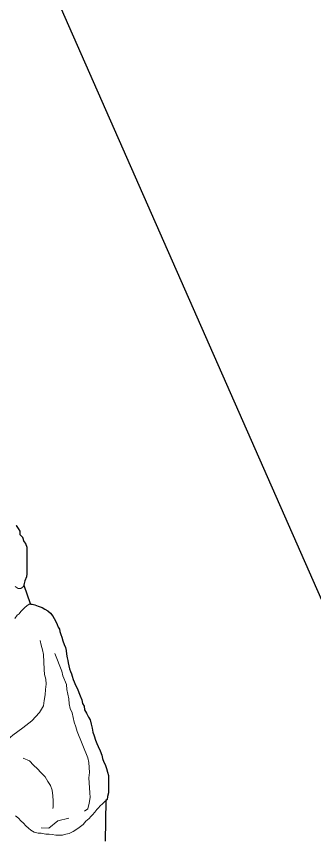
# Model space of a CAD drawing. Header units: millimetres. Extents: x -3113 to 15022, y -19591 to 4665.
# Drawn here: x 2908 to 3268, y 829 to 1824 of the extents above; entities that cross this region are included whole.
import ezdxf

# ---------------------------------------------------------------- set-up
doc = ezdxf.new("R2010")
doc.units = ezdxf.units.MM
doc.header["$XCLIPFRAME"] = 2
for name, color, linetype, lineweight in [('0A-detail', 7, 'Continuous', 18), ('0A-detail-detail', 7, 'Continuous', 13), ('0T-walltop', 7, 'Continuous', 30)]:
    doc.layers.add(name, color=color, linetype=linetype, lineweight=lineweight)
picture_1 = doc.add_image_def('image1.tif', size_in_pixel=(6668, 8809))

msp = doc.modelspace()

# ---------------------------------------------------------------- linework, layer by layer
at = {"layer": '0A-detail'}
for points in [[(2907.62, 1209.16), (2910.15, 1205.88), (2911.88, 1202.5), (2911.92, 1198.4), (2915.25, 1195.13), (2916.99, 1190.05), (2918.71, 1187.56), (2920.36, 1182.98), (2920.41, 1177.58), (2920.44, 1173.78), (2920.48, 1168.78), (2920.53, 1164.18), (2920.57, 1159.58), (2920.62, 1154.18), (2920.65, 1150.88), (2920.18, 1147.27), (2918.22, 1142.45), (2917.45, 1139.15), (2916.58, 1135.74), (2913.31, 1133.21), (2909.91, 1133.18), (2906.58, 1135.65)], [(2905.93, 1097.24), (2908.9, 1101.07), (2911.38, 1102.79), (2913.36, 1105.51), (2915.74, 1107.93), (2918.11, 1110.45), (2920.39, 1112.47), (2923.18, 1114.4), (2926.78, 1114.43), (2929.99, 1113.56), (2934.3, 1112.1), (2938.92, 1110.24), (2942.43, 1108.47), (2945.85, 1106.5), (2948.98, 1103.63), (2951.71, 1100.06), (2953.64, 1097.07), (2955.16, 1094.09), (2957, 1090), (2958.33, 1086.82), (2959.85, 1084.13), (2960.38, 1081.33), (2961.71, 1077.75), (2962.94, 1074.56), (2963.98, 1069.97), (2965.72, 1065.68), (2967.15, 1062.29), (2967.89, 1058.5), (2968.23, 1054), (2969.27, 1049.61), (2969.99, 1046.52), (2970.32, 1043.42), (2971.05, 1040.03), (2972.19, 1036.34), (2973.11, 1033.15), (2974.24, 1030.16), (2975.27, 1027.47), (2976.6, 1023.58), (2977.73, 1020.59), (2979.16, 1016.8), (2981.61, 1012.12), (2983.35, 1007.64), (2985.08, 1003.85), (2986.83, 998.77), (2987.87, 994.38), (2989.69, 991.3), (2990.33, 986.8), (2992.47, 982.72), (2994.92, 977.94), (2996.84, 974.76), (2998.19, 969.77), (2999.54, 964.68), (3000.28, 960.09), (3001.92, 955.4), (3003.37, 950.32), (3005.1, 946.23), (3006.54, 942.55), (3008.88, 937.37), (3011.03, 931.99), (3011.77, 928.19), (3013.51, 923.81), (3014.93, 921.02), (3016.87, 916.24), (3018.01, 911.85), (3019.15, 907.76), (3019.2, 902.56), (3019.25, 896.46), (3019.29, 891.96), (3019.14, 886.86), (3017.98, 882.25), (3017.41, 878.84), (3014.44, 876.01), (3011.96, 873.39), (3009.18, 870.87), (3007.21, 868.55), (3005.02, 866.43), (3002.75, 863.21), (2999.78, 860.18), (2997.7, 857.96), (2995.62, 855.84), (2991.55, 852.41), (2988.39, 848.58), (2983.62, 844.93), (2979.65, 842), (2976.46, 840.07), (2971.48, 837.72), (2967.79, 836.69), (2963.7, 835.75), (2959.2, 835.71), (2955.5, 835.68), (2951, 836.34), (2947.29, 836.91), (2943.29, 836.97), (2937.88, 838.02), (2934.28, 838.19), (2929.37, 839.44), (2925.34, 841.81), (2922.52, 844.28), (2919.2, 847.05), (2916.37, 849.93), (2913.44, 853), (2910.41, 856.27), (2906.89, 859.14)]]:
    msp.add_lwpolyline(points, dxfattribs=at)
at = {"layer": '0A-detail-detail'}
for points in [[(2936.69, 1070.45), (2937.96, 1064.79), (2939.22, 1059.13), (2940.49, 1053.47), (2941.63, 1035.41), (2942.01, 1029.39), (2943.28, 1023.73), (2943.66, 1017.71), (2943.16, 1011.34), (2942.65, 1004.96), (2941.27, 998.23), (2940.77, 991.85), (2935.85, 983.68), (2926.51, 973.73), (2915.58, 965.19), (2903.76, 956.28), (2892.3, 946.5), (2882.97, 936.54), (2876.28, 927.66), (2872.6, 918.97), (2874.04, 915.43)], [(2954.29, 1054.94), (2962.88, 1033.73), (2964.14, 1028.07), (2968.44, 1017.46), (2968.82, 1011.44), (2970.09, 1005.78), (2971.35, 1000.12), (2971.73, 994.1), (2973, 988.44), (2975.14, 983.14), (2976.41, 977.48), (2977.67, 971.82), (2979.82, 966.52), (2981.09, 960.86), (2993.97, 929.04), (2995.24, 923.38), (2996, 911.34), (2995.5, 904.96), (2996.64, 886.91), (2997.03, 880.89), (2995.64, 874.15), (2994.26, 867.42), (2990.2, 864.75)], [(2916.1, 928.36), (2923.55, 925.2), (2928.7, 920.09), (2933.5, 915.86), (2937.42, 911.27), (2942.57, 906.16), (2945.96, 900.33), (2948.99, 895.38), (2951.14, 890.08), (2951.88, 883.18), (2952.26, 877.16), (2952.12, 869.9), (2951.95, 867.78)], [(2971.12, 855.99), (2958.04, 852.75), (2947.1, 844.21), (2937.72, 844.52)]]:
    msp.add_lwpolyline(points, dxfattribs=at)
at = {"layer": '0T-walltop'}
msp.add_lwpolyline([(2907.62, 1209.16), (2910.15, 1205.88), (2911.88, 1202.5), (2911.92, 1198.4), (2915.25, 1195.13), (2916.99, 1190.05), (2918.71, 1187.56), (2920.36, 1182.98), (2920.41, 1177.58), (2920.44, 1173.78), (2920.48, 1168.78), (2920.53, 1164.18), (2920.57, 1159.58), (2920.62, 1154.18), (2920.65, 1150.88), (2920.18, 1147.27), (2918.22, 1142.45), (2917.45, 1139.15), (2916.94, 1137.14), (2924.59, 1115.37), (2925.25, 1114.42), (2926.78, 1114.43), (2929.99, 1113.56), (2934.3, 1112.1), (2938.92, 1110.24), (2942.43, 1108.47), (2945.85, 1106.5), (2948.98, 1103.63), (2951.71, 1100.06), (2953.64, 1097.07), (2955.16, 1094.09), (2957, 1090), (2958.33, 1086.82), (2959.85, 1084.13), (2960.38, 1081.33), (2961.71, 1077.75), (2962.94, 1074.56), (2963.98, 1069.97), (2965.72, 1065.68), (2967.15, 1062.29), (2967.89, 1058.5), (2968.23, 1054), (2969.27, 1049.61), (2969.99, 1046.52), (2970.32, 1043.42), (2971.05, 1040.03), (2972.19, 1036.34), (2973.11, 1033.15), (2974.24, 1030.16), (2975.27, 1027.47), (2976.6, 1023.58), (2977.73, 1020.59), (2979.16, 1016.8), (2981.61, 1012.12), (2983.35, 1007.64), (2985.08, 1003.85), (2986.83, 998.77), (2987.87, 994.38), (2989.69, 991.3), (2990.33, 986.8), (2992.47, 982.72), (2994.92, 977.94), (2996.84, 974.76), (2998.19, 969.77), (2999.54, 964.68), (3000.28, 960.09), (3001.92, 955.4), (3003.37, 950.32), (3005.1, 946.23), (3006.54, 942.55), (3008.88, 937.37), (3011.03, 931.99), (3011.77, 928.19), (3013.51, 923.81), (3014.93, 921.02), (3016.87, 916.24), (3018.01, 911.85), (3019.15, 907.76), (3019.2, 902.56), (3019.25, 896.46), (3019.29, 891.96), (3019.14, 886.86), (3017.98, 882.25), (3017.41, 878.84), (3015.93, 877.43), (3015.07, 828.42)], dxfattribs=at)

# ---------------------------------------------------------------- pictures from other files: only their frames are drawn
image = msp.add_image(picture_1, insert=(4548.77, 3178.52), size_in_units=(6666.97, 8807.64), rotation=-180)
image.set_boundary_path([(2179.183, 8808.5), (-0.5, 3859.024), (791.069, 3508.694), (-0.5, 1607.599), (-0.5, 1607.599), (3674.987, -0.5), (6667.5, 6386.38), (6667.5, 7108.85), (2641.037, 8808.5), (2179.183, 8808.5)])

doc.saveas('drawing.dxf')
